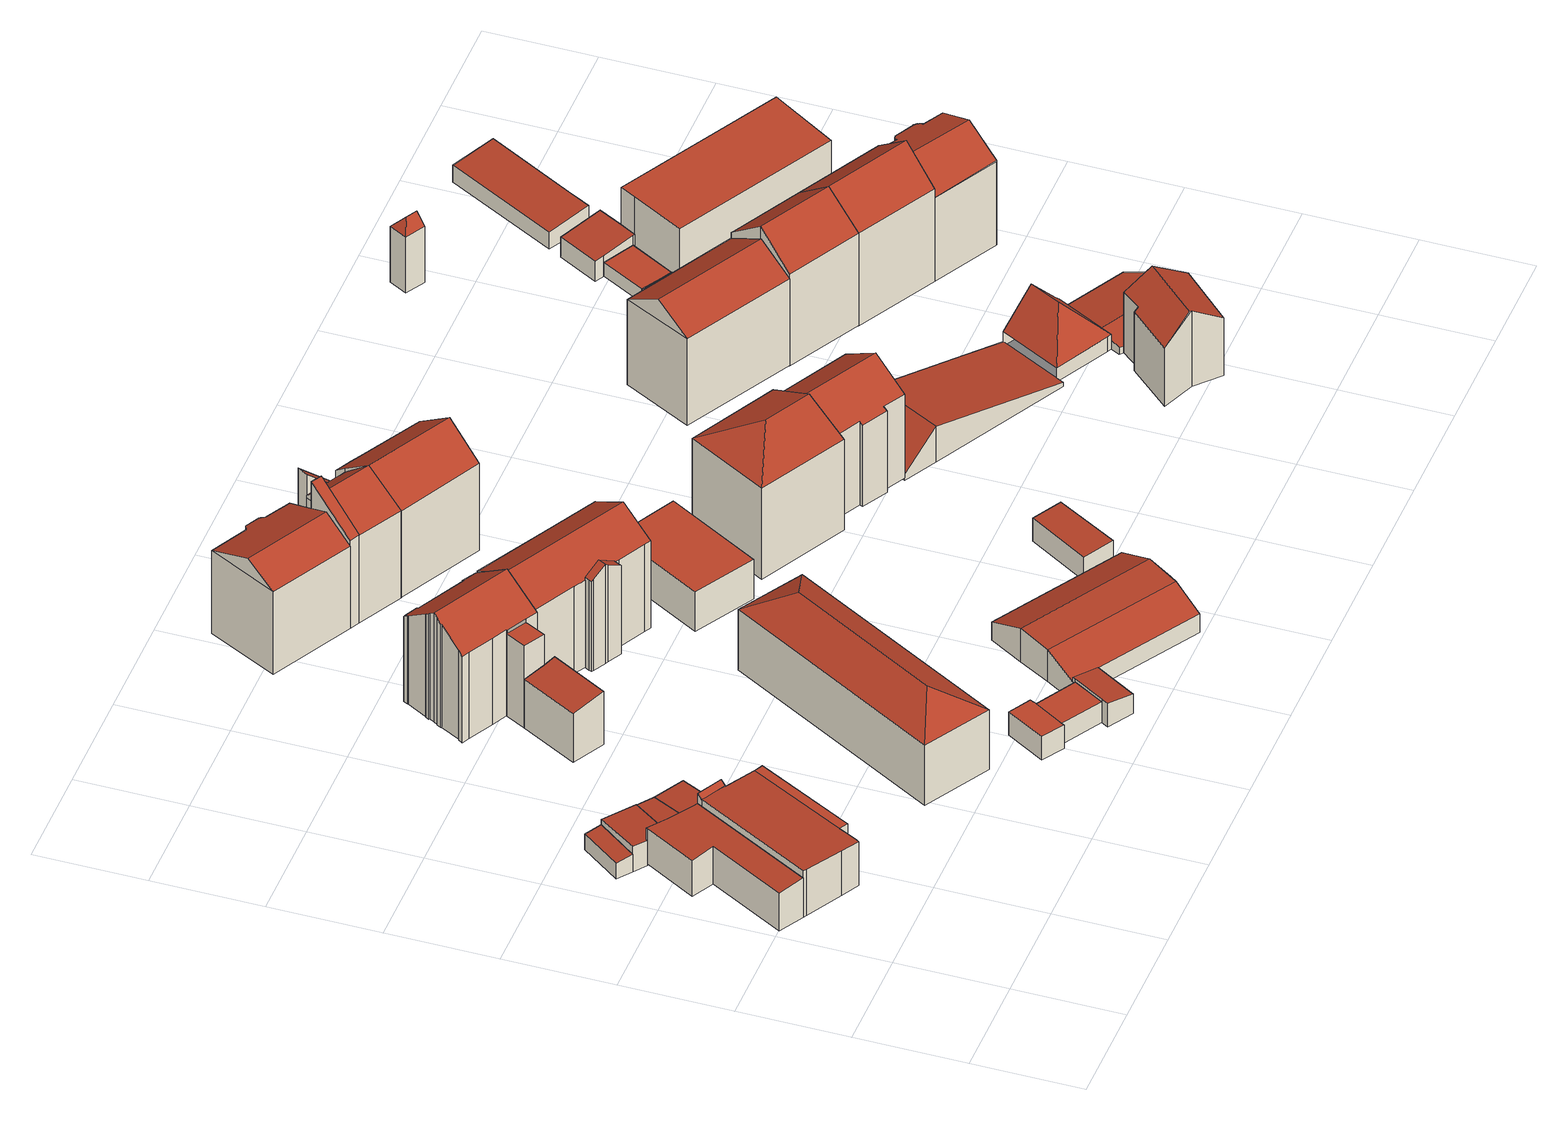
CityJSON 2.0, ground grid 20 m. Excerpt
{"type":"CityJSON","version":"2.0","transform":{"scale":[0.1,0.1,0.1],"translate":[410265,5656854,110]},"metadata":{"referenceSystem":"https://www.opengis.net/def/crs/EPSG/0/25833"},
"CityObjects":{
"building1":{"type":"Building","attributes":{"Dachtyp_tdc":"tdcPolyFlatRoof","Gemeindeschluessel":14612000,"Dachneigung":4.5,"QualitaetDacherkennung":84,"Geometrietyp2DReferenz":"3000","measuredHeight":8.2,"function":"31001_9998","roofType":"2100"},"geometry":[{"type":"Solid","lod":"2","boundaries":[[[[0,1,2,3]],[[1,4,5,2]],[[4,6,7,5]],[[6,8,9,7]],[[8,10,11,9]],[[10,12,13,11]],[[14,15,12,10,8,6,4,1,0]],[[3,2,5,7,9,11,13,16,17]],[[12,15,16,13]],[[15,14,17,16]],[[14,0,3,17]]]],"semantics":{"surfaces":[{"type":"WallSurface"},{"type":"RoofSurface"},{"type":"GroundSurface"}],"values":[[0,0,0,0,0,0,1,2,0,0,0]]}}]},
"building2":{"type":"Building","attributes":{"Dachtyp_tdc":"tdcPolyFlatRoof","Gemeindeschluessel":14612000,"Dachneigung":8.43,"QualitaetDacherkennung":80,"Geometrietyp2DReferenz":"3000","measuredHeight":3.69,"function":"31001_9998","roofType":"2100"},"geometry":[{"type":"Solid","lod":"2","boundaries":[[[[18,19,20,21]],[[19,22,23,20]],[[22,24,25,23]],[[24,18,21,25]],[[24,22,19,18]],[[21,20,23,25]]]],"semantics":{"surfaces":[{"type":"WallSurface"},{"type":"RoofSurface"},{"type":"GroundSurface"}],"values":[[0,0,0,0,1,2]]}}]},
"building3":{"type":"Building","attributes":{"Gemeindeschluessel":14612000,"Geometrietyp2DReferenz":"3000","function":"31001_3211","roofType":"9999"},"children":["building3-1","building3-2","building3-3"]},
"building3-1":{"type":"BuildingPart","attributes":{"Dachtyp_tdc":"tdcPolyFlatRoof","Dachneigung":0,"QualitaetDacherkennung":75,"Geometrietyp2DReferenz":"3000","measuredHeight":9.12,"roofType":"1000"},"parents":["building3"],"geometry":[{"type":"MultiSurface","lod":"2","boundaries":[[[26,27,28,29]],[[27,30,31,28]],[[26,29,32,33]],[[33,30,27,26]],[[29,28,31,32]]],"semantics":{"surfaces":[{"type":"WallSurface"},{"type":"RoofSurface"},{"type":"GroundSurface"}],"values":[0,0,0,1,2]}}]},
"building3-2":{"type":"BuildingPart","attributes":{"Dachtyp_tdc":"tdcPolyFlatRoof","Dachneigung":37.56,"QualitaetDacherkennung":38,"Geometrietyp2DReferenz":"3000","measuredHeight":10.34,"roofType":"2100"},"parents":["building3"],"geometry":[{"type":"MultiSurface","lod":"2","boundaries":[[[34,35,3,36]],[[35,37,38,3]],[[37,39,40,41,38]],[[39,37,35,34,42]],[[36,3,38,41]]],"semantics":{"surfaces":[{"type":"WallSurface"},{"type":"RoofSurface"},{"type":"GroundSurface"}],"values":[0,0,0,1,2]}}]},
"building3-3":{"type":"BuildingPart","attributes":{"Dachtyp_tdc":"tdcPolyFlatRoof","Dachneigung":3.19,"QualitaetDacherkennung":72,"Geometrietyp2DReferenz":"3000","measuredHeight":9.72,"roofType":"2100"},"parents":["building3"],"geometry":[{"type":"MultiSurface","lod":"2","boundaries":[[[40,33,32,41]],[[30,43,44,31]],[[43,45,46,44]],[[45,47,48,46]],[[47,49,50,48]],[[49,51,2,50]],[[51,52,34,36,2]],[[51,49,47,45,43,30,33,40,42,52]],[[36,41,32,31,44,46,48,50,2]]],"semantics":{"surfaces":[{"type":"WallSurface"},{"type":"RoofSurface"},{"type":"GroundSurface"}],"values":[0,0,0,0,0,0,0,1,2]}}]},
"building4":{"type":"Building","attributes":{"Dachtyp_tdc":"tdcPolyFlatRoof","Gemeindeschluessel":14612000,"Dachneigung":3.46,"QualitaetDacherkennung":80,"Geometrietyp2DReferenz":"3000","measuredHeight":5.28,"function":"31001_9998","roofType":"2100"},"geometry":[{"type":"Solid","lod":"2","boundaries":[[[[53,54,55,56]],[[54,57,58,55]],[[57,59,60,58]],[[59,61,23,60]],[[61,62,20,23]],[[62,53,56,20]],[[62,61,59,57,54,53]],[[56,55,58,60,23,20]]]],"semantics":{"surfaces":[{"type":"WallSurface"},{"type":"RoofSurface"},{"type":"GroundSurface"}],"values":[[0,0,0,0,0,0,1,2]]}}]},
"building5":{"type":"Building","attributes":{"Dachtyp_tdc":"tdcPolyFlatRoof","Gemeindeschluessel":14612000,"Dachneigung":3.43,"QualitaetDacherkennung":74,"Geometrietyp2DReferenz":"3000","measuredHeight":5.12,"function":"31001_9998","roofType":"2100"},"geometry":[{"type":"Solid","lod":"2","boundaries":[[[[63,64,65,66]],[[64,54,67,65]],[[54,68,69,67]],[[68,63,66,69]],[[68,54,64,63]],[[66,65,67,69]]]],"semantics":{"surfaces":[{"type":"WallSurface"},{"type":"RoofSurface"},{"type":"GroundSurface"}],"values":[[0,0,0,0,1,2]]}}]},
"building6":{"type":"Building","attributes":{"Dachtyp_tdc":"tdcPolyFlatRoof","Gemeindeschluessel":14612000,"Dachneigung":3.36,"QualitaetDacherkennung":80,"Geometrietyp2DReferenz":"3000","measuredHeight":4.96,"function":"31001_9998","roofType":"2100"},"geometry":[{"type":"Solid","lod":"2","boundaries":[[[[70,64,17,3]],[[64,63,71,17]],[[63,72,73,71]],[[72,74,38,73]],[[74,70,3,38]],[[74,72,63,64,70]],[[3,17,71,73,38]]]],"semantics":{"surfaces":[{"type":"WallSurface"},{"type":"RoofSurface"},{"type":"GroundSurface"}],"values":[[0,0,0,0,0,1,2]]}}]},
"building7":{"type":"Building","attributes":{"Dachtyp_tdc":"tdcPolyFlatRoof","Gemeindeschluessel":14612000,"Dachneigung":7.14,"QualitaetDacherkennung":91,"Geometrietyp2DReferenz":"3000","measuredHeight":11.1,"function":"31001_9998","roofType":"2100"},"geometry":[{"type":"Solid","lod":"2","boundaries":[[[[75,76,77,78]],[[76,79,80,77]],[[79,81,82,80]],[[81,83,84,82]],[[83,75,78,84]],[[83,81,79,76,75]],[[78,77,80,82,84]]]],"semantics":{"surfaces":[{"type":"WallSurface"},{"type":"RoofSurface"},{"type":"GroundSurface"}],"values":[[0,0,0,0,0,1,2]]}}]},
"building8":{"type":"Building","attributes":{"Gemeindeschluessel":14612000,"Geometrietyp2DReferenz":"3000","function":"31001_9998","roofType":"9999"},"children":["building8-1","building8-2"]},
"building8-1":{"type":"BuildingPart","attributes":{"Dachtyp_tdc":"tdcPolyFlatRoof","Dachneigung":0,"QualitaetDacherkennung":77,"Geometrietyp2DReferenz":"3000","measuredHeight":4.88,"roofType":"1000"},"parents":["building8"],"geometry":[{"type":"MultiSurface","lod":"2","boundaries":[[[85,86,87,88]],[[86,89,90,87]],[[89,91,92,90]],[[91,93,94,95,92]],[[96,85,88,97,98]],[[96,93,91,89,86,85]],[[88,87,90,92,95,97]]],"semantics":{"surfaces":[{"type":"WallSurface"},{"type":"RoofSurface"},{"type":"GroundSurface"}],"values":[0,0,0,0,0,1,2]}}]},
"building8-2":{"type":"BuildingPart","attributes":{"Dachtyp_tdc":"tdcPolyFlatRoof","Dachneigung":0,"QualitaetDacherkennung":77,"Geometrietyp2DReferenz":"3000","measuredHeight":4.36,"roofType":"1000"},"parents":["building8"],"geometry":[{"type":"MultiSurface","lod":"2","boundaries":[[[99,100,101,102]],[[100,98,97,101]],[[94,99,102,95]],[[94,98,100,99]],[[102,101,97,95]]],"semantics":{"surfaces":[{"type":"WallSurface"},{"type":"RoofSurface"},{"type":"GroundSurface"}],"values":[0,0,0,1,2]}}]},
"building9":{"type":"Building","attributes":{"name":"48. Grundschule Dresden","Dachtyp_tdc":"tdcHipRoof","Gemeindeschluessel":14612000,"Dachneigung":32.06,"QualitaetDacherkennung":86,"Geometrietyp2DReferenz":"3000","measuredHeight":16.88,"function":"31001_3021","roofType":"3200"},"geometry":[{"type":"Solid","lod":"2","boundaries":[[[[103,104,105,106]],[[104,107,108,105]],[[107,109,110,108]],[[109,103,106,110]],[[107,104,111]],[[103,109,112]],[[104,103,112,111]],[[109,107,111,112]],[[106,105,108,110]]]],"semantics":{"surfaces":[{"type":"WallSurface"},{"type":"RoofSurface"},{"type":"GroundSurface"}],"values":[[0,0,0,0,1,1,1,1,2]]}}]},
"building10":{"type":"Building","attributes":{"Gemeindeschluessel":14612000,"Geometrietyp2DReferenz":"3000","function":"31001_9998","roofType":"9999"},"children":["building10-1","building10-2"]},
"building10-1":{"type":"BuildingPart","attributes":{"Dachtyp_tdc":"tdcGableRoof","Dachneigung":35.44,"QualitaetDacherkennung":79,"Geometrietyp2DReferenz":"3000","measuredHeight":22.84,"roofType":"3100"},"parents":["building10"],"geometry":[{"type":"MultiSurface","lod":"2","boundaries":[[[113,114,115,116]],[[117,118,119,120,121]],[[118,122,123,119]],[[122,124,125,123]],[[124,126,127,125]],[[126,128,129,127]],[[128,130,131,129]],[[130,132,133,131]],[[132,134,135,133]],[[134,136,137,135]],[[136,138,139,137]],[[138,140,141,139]],[[140,142,143,141]],[[142,144,145,143]],[[144,146,147,145]],[[146,148,149,147]],[[148,150,151,149]],[[150,152,153,151]],[[152,154,155,153]],[[154,156,157,155]],[[156,158,159,157]],[[158,160,161,159]],[[160,162,163,161]],[[162,164,165,163]],[[164,166,167,165]],[[166,168,169,167]],[[168,170,171,169]],[[170,172,173,171]],[[172,174,175,173]],[[174,176,177,175]],[[176,178,179,177]],[[178,113,116,179]],[[174,172,170,168,166,164,162,160,158,156,154,152,150,148,146,144,142,140]],[[140,138,136,134,132,130,128,126,124,122,118,117,114,113,178,176,174]],[[116,120,119,123,125,127,129,131,133,135,137,139,141,143,145,147,149,151,153,155,157,159,161,163,165,167,169,171,173,175,177,179]]],"semantics":{"surfaces":[{"type":"WallSurface"},{"type":"RoofSurface"},{"type":"GroundSurface"}],"values":[0,0,0,0,0,0,0,0,0,0,0,0,0,0,0,0,0,0,0,0,0,0,0,0,0,0,0,0,0,0,0,0,1,1,2]}}]},
"building10-2":{"type":"BuildingPart","attributes":{"Dachtyp_tdc":"tdcPolyFlatRoof","Dachneigung":0,"QualitaetDacherkennung":55,"Geometrietyp2DReferenz":"3000","measuredHeight":17.24,"roofType":"1000"},"parents":["building10"],"geometry":[{"type":"MultiSurface","lod":"2","boundaries":[[[115,180,80,116]],[[180,181,77,80]],[[181,121,120,77]],[[181,180,115,121]],[[120,116,80,77]]],"semantics":{"surfaces":[{"type":"WallSurface"},{"type":"RoofSurface"},{"type":"GroundSurface"}],"values":[0,0,0,1,2]}}]},
"building11":{"type":"Building","attributes":{"Gemeindeschluessel":14612000,"Geometrietyp2DReferenz":"3000","function":"31001_9998","roofType":"9999"},"children":["building11-1","building11-2"]},
"building11-1":{"type":"BuildingPart","attributes":{"Dachtyp_tdc":"tdcGableRoof","Dachneigung":31.05,"QualitaetDacherkennung":78,"Geometrietyp2DReferenz":"3000","measuredHeight":22.22,"roofType":"3100"},"parents":["building11"],"geometry":[{"type":"MultiSurface","lod":"2","boundaries":[[[182,183,173,184]],[[183,185,186,173]],[[185,187,188,186]],[[187,189,190,188]],[[189,191,192,190]],[[191,193,194,192]],[[193,195,196,194]],[[195,197,198,196]],[[191,189,187,185,183,182]],[[182,199,200,201,202,203,197,195,193,191]],[[198,204,205,206,207,177,184,173,186,188,190,192,194,196]],[[197,203,204,198]],[[201,200,207,206]],[[200,199,177,207]],[[199,182,184,177]]],"semantics":{"surfaces":[{"type":"WallSurface"},{"type":"RoofSurface"},{"type":"GroundSurface"}],"values":[0,0,0,0,0,0,0,0,1,1,2,0,0,0,0]}}]},
"building11-2":{"type":"BuildingPart","attributes":{"Dachtyp_tdc":"tdcGableRoof","Dachneigung":31.69,"QualitaetDacherkennung":56,"Geometrietyp2DReferenz":"3000","measuredHeight":20.73,"roofType":"3100"},"parents":["building11"],"geometry":[{"type":"MultiSurface","lod":"2","boundaries":[[[208,209,210,211]],[[209,212,213,210]],[[212,214,215,213]],[[214,216,217,215]],[[216,218,201,206,217]],[[219,220,221,204,203]],[[220,208,211,221]],[[222,218,216,214,212,209]],[[209,208,220,219,222]],[[211,210,213,215,217,206,205,204,221]]],"semantics":{"surfaces":[{"type":"WallSurface"},{"type":"RoofSurface"},{"type":"GroundSurface"}],"values":[0,0,0,0,0,0,0,1,1,2]}}]},
"building12":{"type":"Building","attributes":{"Dachtyp_tdc":"tdcFreeFormRoof","Gemeindeschluessel":14612000,"Dachneigung":22.59,"QualitaetDacherkennung":85,"Geometrietyp2DReferenz":"3000","measuredHeight":20.81,"function":"31001_9998","roofType":"5000"},"geometry":[{"type":"Solid","lod":"2","boundaries":[[[[223,224,225,226]],[[224,227,228,225]],[[227,229,230,228]],[[229,231,232,230]],[[231,233,234,232]],[[233,235,236,234]],[[235,237,238,236]],[[237,239,240,238]],[[239,241,242,240]],[[241,243,244,242]],[[243,245,246,244]],[[245,223,226,246]],[[245,247,248,223]],[[241,239,237,235,233,231,229,227,224,248,247,243]],[[245,243,247]],[[224,223,248]],[[226,225,228,230,232,234,236,238,240,242,244,246]]]],"semantics":{"surfaces":[{"type":"WallSurface"},{"type":"RoofSurface"},{"type":"GroundSurface"}],"values":[[0,0,0,0,0,0,0,0,0,0,0,0,1,1,0,0,2]]}}]},
"building13":{"type":"Building","attributes":{"Gemeindeschluessel":14612000,"Geometrietyp2DReferenz":"3000","function":"31001_9998","roofType":"9999"},"children":["building13-1","building13-2"]},
"building13-1":{"type":"BuildingPart","attributes":{"Dachtyp_tdc":"tdcCutGableRoof","Dachneigung":23.59,"QualitaetDacherkennung":46,"Geometrietyp2DReferenz":"3000","measuredHeight":6.93,"roofType":"9999"},"parents":["building13"],"geometry":[{"type":"MultiSurface","lod":"2","boundaries":[[[249,250,251,252]],[[250,253,254,251]],[[255,256,257,258]],[[256,259,260,257]],[[259,261,262,260]],[[261,263,264,262]],[[263,265,266,264]],[[265,267,268,266]],[[267,269,270,268]],[[269,271,272,270]],[[271,249,252,272]],[[256,255,253,250,249,271]],[[267,265,263,261,259]],[[271,269,267,259,256]],[[252,251,254,258,257,260,262,264,266,268,270,272]]],"semantics":{"surfaces":[{"type":"WallSurface"},{"type":"RoofSurface"},{"type":"GroundSurface"}],"values":[0,0,0,0,0,0,0,0,0,0,0,1,1,1,2]}}]},
"building13-2":{"type":"BuildingPart","attributes":{"Dachtyp_tdc":"tdcPolyFlatRoof","Dachneigung":9.49,"QualitaetDacherkennung":76,"Geometrietyp2DReferenz":"3000","measuredHeight":4.91,"roofType":"2100"},"parents":["building13"],"geometry":[{"type":"MultiSurface","lod":"2","boundaries":[[[273,274,102,101]],[[274,275,255,258,102]],[[276,277,278,254,253]],[[277,279,280,278]],[[277,276,275,274,273,279]],[[280,101,102,258,254,278]],[[279,273,101,280]]],"semantics":{"surfaces":[{"type":"WallSurface"},{"type":"RoofSurface"},{"type":"GroundSurface"}],"values":[0,0,0,0,1,2,0]}}]},
"building14":{"type":"Building","attributes":{"Gemeindeschluessel":14612000,"Geometrietyp2DReferenz":"3000","function":"31001_9998","roofType":"9999"},"children":["building14-1","building14-2","building14-3"]},
"building14-1":{"type":"BuildingPart","attributes":{"Dachtyp_tdc":"tdcGableRoof","Dachneigung":35.78,"QualitaetDacherkennung":73,"Geometrietyp2DReferenz":"3000","measuredHeight":23.48,"roofType":"3100"},"parents":["building14"],"geometry":[{"type":"MultiSurface","lod":"2","boundaries":[[[281,282,283,284]],[[285,286,287,288,289]],[[286,290,291,287]],[[290,292,293,291]],[[290,294,295,292]],[[296,297,298,299,295,294,300]],[[285,296,300,286]],[[286,300,294,290]],[[281,299,298,282]],[[293,284,283,288,287,291]]],"semantics":{"surfaces":[{"type":"WallSurface"},{"type":"RoofSurface"},{"type":"GroundSurface"}],"values":[0,0,0,0,1,1,0,0,0,2]}}]},
"building14-2":{"type":"BuildingPart","attributes":{"Dachtyp_tdc":"tdcPolyFlatRoof","Dachneigung":35.49,"QualitaetDacherkennung":51,"Geometrietyp2DReferenz":"3000","measuredHeight":24.94,"roofType":"2100"},"parents":["building14"],"geometry":[{"type":"MultiSurface","lod":"2","boundaries":[[[301,302,246,293,292]],[[302,303,244,246]],[[303,304,299,281,284,244]],[[303,302,301,304]],[[284,293,246,244]]],"semantics":{"surfaces":[{"type":"WallSurface"},{"type":"RoofSurface"},{"type":"GroundSurface"}],"values":[0,0,0,1,2]}}]},
"building14-3":{"type":"BuildingPart","attributes":{"Dachtyp_tdc":"tdcPolyFlatRoof","Dachneigung":43.21,"QualitaetDacherkennung":54,"Geometrietyp2DReferenz":"3000","measuredHeight":23.31,"roofType":"2100"},"parents":["building14"],"geometry":[{"type":"MultiSurface","lod":"2","boundaries":[[[305,306,307,283,282,298]],[[306,308,309,307]],[[308,310,311,309]],[[310,289,288,311]],[[310,308,306,305,297,312,289]],[[288,283,307,309,311]]],"semantics":{"surfaces":[{"type":"WallSurface"},{"type":"RoofSurface"},{"type":"GroundSurface"}],"values":[0,0,0,0,1,2]}}]},
"building15":{"type":"Building","attributes":{"Dachtyp_tdc":"tdcPolyFlatRoof","Gemeindeschluessel":14612000,"Dachneigung":0,"QualitaetDacherkennung":91,"Geometrietyp2DReferenz":"3000","measuredHeight":8.33,"function":"31001_3211","roofType":"1000"},"geometry":[{"type":"Solid","lod":"2","boundaries":[[[[313,314,315,316]],[[314,317,318,315]],[[317,319,320,318]],[[319,313,316,320]],[[319,317,314,313]],[[316,315,318,320]]]],"semantics":{"surfaces":[{"type":"WallSurface"},{"type":"RoofSurface"},{"type":"GroundSurface"}],"values":[[0,0,0,0,1,2]]}}]},
"building16":{"type":"Building","attributes":{"Dachtyp_tdc":"tdcGableRoof","Gemeindeschluessel":14612000,"Dachneigung":36.02,"QualitaetDacherkennung":80,"Geometrietyp2DReferenz":"3000","measuredHeight":23.43,"function":"31001_9998","roofType":"3100"},"geometry":[{"type":"Solid","lod":"2","boundaries":[[[[294,321,322,323]],[[321,324,325,322]],[[324,326,327,325]],[[326,328,329,327]],[[328,330,331,329]],[[330,332,333,331]],[[332,334,335,333]],[[334,336,337,335]],[[336,338,339,337]],[[338,340,341,339]],[[340,294,323,341]],[[336,334,332,330,328,326,324,321,294]],[[294,340,338,336]],[[323,322,325,327,329,331,333,335,337,339,341]]]],"semantics":{"surfaces":[{"type":"WallSurface"},{"type":"RoofSurface"},{"type":"GroundSurface"}],"values":[[0,0,0,0,0,0,0,0,0,0,0,1,1,2]]}}]},
"building17":{"type":"Building","attributes":{"Dachtyp_tdc":"tdcPolyFlatRoof","Gemeindeschluessel":14612000,"Dachneigung":2.79,"QualitaetDacherkennung":73,"Geometrietyp2DReferenz":"3000","measuredHeight":5.11,"function":"31001_9998","roofType":"2100"},"geometry":[{"type":"Solid","lod":"2","boundaries":[[[[342,343,344,345]],[[343,346,347,344]],[[346,348,349,347]],[[348,342,345,349]],[[348,346,343,342]],[[345,344,347,349]]]],"semantics":{"surfaces":[{"type":"WallSurface"},{"type":"RoofSurface"},{"type":"GroundSurface"}],"values":[[0,0,0,0,1,2]]}}]},
"building18":{"type":"Building","attributes":{"name":"Schulmuseum Dresden","Dachtyp_tdc":"tdcHipAndGableRoof","Gemeindeschluessel":14612000,"Dachneigung":26.65,"QualitaetDacherkennung":91,"Geometrietyp2DReferenz":"3000","measuredHeight":23.29,"function":"31001_3034","roofType":"5000"},"geometry":[{"type":"Solid","lod":"2","boundaries":[[[[350,351,352,353]],[[351,354,355,352]],[[354,356,357,355]],[[356,358,359,357]],[[358,360,361,359]],[[360,350,353,361]],[[356,354,362]],[[354,351,350,360,362]],[[360,358,356,362]],[[353,352,355,357,359,361]]]],"semantics":{"surfaces":[{"type":"WallSurface"},{"type":"RoofSurface"},{"type":"GroundSurface"}],"values":[[0,0,0,0,0,0,1,1,1,2]]}}]},
"building19":{"type":"Building","attributes":{"Dachtyp_tdc":"tdcFreeFormRoof","Gemeindeschluessel":14612000,"Dachneigung":33.13,"QualitaetDacherkennung":79,"Geometrietyp2DReferenz":"3000","measuredHeight":22.01,"function":"31001_9998","roofType":"5000"},"geometry":[{"type":"Solid","lod":"2","boundaries":[[[[363,364,359,353]],[[364,365,366,359]],[[365,367,368,366]],[[367,369,370,368]],[[369,371,372,370]],[[371,373,374,372]],[[373,375,376,374]],[[375,363,353,376]],[[375,373,371,369,367,377,378,363]],[[377,365,364,378]],[[364,363,378]],[[367,365,377]],[[353,359,366,368,370,372,374,376]]]],"semantics":{"surfaces":[{"type":"WallSurface"},{"type":"RoofSurface"},{"type":"GroundSurface"}],"values":[[0,0,0,0,0,0,0,0,1,1,0,0,2]]}}]},
"building20":{"type":"Building","attributes":{"Dachtyp_tdc":"tdcGableRoof","Gemeindeschluessel":14612000,"Dachneigung":31.28,"QualitaetDacherkennung":83,"Geometrietyp2DReferenz":"3000","measuredHeight":22.26,"function":"31001_9998","roofType":"3100"},"geometry":[{"type":"Solid","lod":"2","boundaries":[[[[379,380,381,382]],[[380,383,384,381]],[[383,385,386,384]],[[385,379,382,386]],[[383,380,387]],[[379,385,388]],[[380,379,388,387]],[[385,383,387,388]],[[382,381,384,386]]]],"semantics":{"surfaces":[{"type":"WallSurface"},{"type":"RoofSurface"},{"type":"GroundSurface"}],"values":[[0,0,0,0,0,0,1,1,2]]}}]},
"building21":{"type":"Building","attributes":{"Gemeindeschluessel":14612000,"Geometrietyp2DReferenz":"3000","function":"31001_9998","roofType":"9999"},"children":["building21-1","building21-2","building21-3"]},
"building21-1":{"type":"BuildingPart","attributes":{"Dachtyp_tdc":"tdcFreeFormRoof","Dachneigung":10.44,"QualitaetDacherkennung":14,"Geometrietyp2DReferenz":"3000","measuredHeight":2.48,"roofType":"5000"},"parents":["building21"],"geometry":[{"type":"MultiSurface","lod":"2","boundaries":[[[389,390,391,392]],[[393,394,395,396]],[[394,397,398,395]],[[397,399,400,398]],[[399,401,402,400]],[[401,403,404,402]],[[403,389,392,404]],[[399,397,394,393,405,406]],[[406,390,389,403,401,399]],[[392,391,407,408,396,395,398,400,402,404]]],"semantics":{"surfaces":[{"type":"WallSurface"},{"type":"RoofSurface"},{"type":"GroundSurface"}],"values":[0,0,0,0,0,0,0,1,1,2]}}]},
"building21-2":{"type":"BuildingPart","attributes":{"Dachtyp_tdc":"tdcFreeFormRoof","Dachneigung":47.04,"QualitaetDacherkennung":4,"Geometrietyp2DReferenz":"3000","measuredHeight":9.53,"roofType":"5000"},"parents":["building21"],"geometry":[{"type":"MultiSurface","lod":"2","boundaries":[[[409,410,396,411]],[[410,393,396]],[[409,412,413,414]],[[413,415,416,414]],[[416,417,410,409,414]],[[408,407,391,418,419,420,411,396]],[[416,415,418,391,390]],[[415,413,421,419,418]],[[412,409,411,420,422]]],"semantics":{"surfaces":[{"type":"WallSurface"},{"type":"RoofSurface"},{"type":"GroundSurface"}],"values":[0,0,1,1,1,2,0,0,0]}}]},
"building21-3":{"type":"BuildingPart","attributes":{"Dachtyp_tdc":"tdcGableRoof","Dachneigung":13.02,"QualitaetDacherkennung":8,"Geometrietyp2DReferenz":"3000","measuredHeight":7.35,"roofType":"3100"},"parents":["building21"],"geometry":[{"type":"MultiSurface","lod":"2","boundaries":[[[421,423,424,419]],[[423,425,426,424]],[[425,427,428,426]],[[427,429,430,428]],[[429,431,432,430]],[[431,433,434,432]],[[433,435,436,434]],[[435,422,420,436]],[[431,429,427,425]],[[425,423,421,422,435,433,431]],[[420,419,424,426,428,430,432,434,436]]],"semantics":{"surfaces":[{"type":"WallSurface"},{"type":"RoofSurface"},{"type":"GroundSurface"}],"values":[0,0,0,0,0,0,0,0,1,1,2]}}]},
"building22":{"type":"Building","attributes":{"Dachtyp_tdc":"tdcFreeFormRoof","Gemeindeschluessel":14612000,"Dachneigung":32.01,"QualitaetDacherkennung":37,"Geometrietyp2DReferenz":"3000","measuredHeight":16.02,"function":"31001_9998","roofType":"5000"},"geometry":[{"type":"Solid","lod":"2","boundaries":[[[[437,438,439,440]],[[438,441,442,439]],[[441,443,444,442]],[[443,445,446,444]],[[445,447,448,446]],[[447,449,450,448]],[[449,437,440,450]],[[451,447,445,443,441,452]],[[437,449,451,452,438]],[[441,438,452]],[[449,447,451]],[[440,439,442,444,446,448,450]]]],"semantics":{"surfaces":[{"type":"WallSurface"},{"type":"RoofSurface"},{"type":"GroundSurface"}],"values":[[0,0,0,0,0,0,0,1,1,0,0,2]]}}]},
"building23":{"type":"Building","attributes":{"Dachtyp_tdc":"tdcGableRoof","Gemeindeschluessel":14612000,"Dachneigung":38.07,"QualitaetDacherkennung":82,"Geometrietyp2DReferenz":"3000","measuredHeight":24.75,"function":"31001_9998","roofType":"3100"},"geometry":[{"type":"Solid","lod":"2","boundaries":[[[[453,454,455,456]],[[454,457,458,455]],[[457,459,460,458]],[[459,461,462,460]],[[461,463,464,462]],[[463,465,466,464]],[[465,453,456,466]],[[461,459,457,454]],[[454,453,465,463,461]],[[456,455,458,460,462,464,466]]]],"semantics":{"surfaces":[{"type":"WallSurface"},{"type":"RoofSurface"},{"type":"GroundSurface"}],"values":[[0,0,0,0,0,0,0,1,1,2]]}}]},
"building24":{"type":"Building","attributes":{"Dachtyp_tdc":"tdcPolyFlatRoof","Gemeindeschluessel":14612000,"Dachneigung":2.65,"QualitaetDacherkennung":79,"Geometrietyp2DReferenz":"3000","measuredHeight":2.97,"function":"31001_9998","roofType":"2100"},"geometry":[{"type":"Solid","lod":"2","boundaries":[[[[467,468,469,470]],[[468,471,472,469]],[[471,473,474,472]],[[473,467,470,474]],[[473,471,468,467]],[[470,469,472,474]]]],"semantics":{"surfaces":[{"type":"WallSurface"},{"type":"RoofSurface"},{"type":"GroundSurface"}],"values":[[0,0,0,0,1,2]]}}]},
"building25":{"type":"Building","attributes":{"Dachtyp_tdc":"tdcFreeFormRoof","Gemeindeschluessel":14612000,"Dachneigung":48.77,"QualitaetDacherkennung":4,"Geometrietyp2DReferenz":"3000","measuredHeight":13.81,"function":"31001_9998","roofType":"5000"},"geometry":[{"type":"Solid","lod":"2","boundaries":[[[[475,476,477,478]],[[476,479,480,477]],[[479,481,482,480]],[[481,475,478,482]],[[483,481,479]],[[484,483,479,476]],[[484,476,475]],[[483,484,475,481]],[[478,477,480,482]]]],"semantics":{"surfaces":[{"type":"WallSurface"},{"type":"RoofSurface"},{"type":"GroundSurface"}],"values":[[0,0,0,0,0,1,1,1,2]]}}]},
"building26":{"type":"Building","attributes":{"Dachtyp_tdc":"tdcPolyFlatRoof","Gemeindeschluessel":14612000,"Dachneigung":0,"QualitaetDacherkennung":74,"Geometrietyp2DReferenz":"3000","measuredHeight":2.8,"function":"31001_9998","roofType":"1000"},"geometry":[{"type":"Solid","lod":"2","boundaries":[[[[485,486,469,487]],[[486,488,470,469]],[[488,489,490,470]],[[489,485,487,490]],[[489,488,486,485]],[[487,469,470,490]]]],"semantics":{"surfaces":[{"type":"WallSurface"},{"type":"RoofSurface"},{"type":"GroundSurface"}],"values":[[0,0,0,0,1,2]]}}]},
"building27":{"type":"Building","attributes":{"Dachtyp_tdc":"tdcFreeFormRoof","Gemeindeschluessel":14612000,"Dachneigung":38.46,"QualitaetDacherkennung":82,"Geometrietyp2DReferenz":"3000","measuredHeight":24.87,"function":"31001_9998","roofType":"5000"},"geometry":[{"type":"Solid","lod":"2","boundaries":[[[[491,457,492,493]],[[457,453,494,492]],[[453,495,496,494]],[[495,491,493,496]],[[497,495,453,454]],[[491,497,454,457]],[[491,495,497]],[[453,457,454]],[[493,492,494,496]]]],"semantics":{"surfaces":[{"type":"WallSurface"},{"type":"RoofSurface"},{"type":"GroundSurface"}],"values":[[0,0,0,0,1,1,0,0,2]]}}]},
"building28":{"type":"Building","attributes":{"Dachtyp_tdc":"tdcPolyFlatRoof","Gemeindeschluessel":14612000,"Dachneigung":5.81,"QualitaetDacherkennung":79,"Geometrietyp2DReferenz":"3000","measuredHeight":4.98,"function":"31001_9998","roofType":"2100"},"geometry":[{"type":"Solid","lod":"2","boundaries":[[[[498,499,500,501]],[[499,502,503,500]],[[502,504,505,503]],[[504,506,507,505]],[[506,508,509,507]],[[508,510,511,509]],[[510,498,501,511]],[[510,508,506,504,502,499,498]],[[501,500,503,505,507,509,511]]]],"semantics":{"surfaces":[{"type":"WallSurface"},{"type":"RoofSurface"},{"type":"GroundSurface"}],"values":[[0,0,0,0,0,0,0,1,2]]}}]},
"building29":{"type":"Building","attributes":{"Dachtyp_tdc":"tdcFreeFormRoof","Gemeindeschluessel":14612000,"Dachneigung":33.61,"QualitaetDacherkennung":65,"Geometrietyp2DReferenz":"3000","measuredHeight":22.05,"function":"31001_9998","roofType":"5000"},"geometry":[{"type":"Solid","lod":"2","boundaries":[[[[512,513,514,515]],[[513,516,517,514]],[[516,518,519,517]],[[518,520,521,519]],[[518,522,523,520]],[[524,525,526,527]],[[528,529,525,524]],[[527,526,530,531]],[[531,530,532,533]],[[533,532,534,535]],[[535,534,536,537]],[[537,536,538,539]],[[539,538,540,541]],[[541,540,542,543]],[[543,542,544,545]],[[545,544,546,547]],[[547,546,548,549]],[[549,548,550,551]],[[551,550,552,553]],[[553,552,554,555]],[[555,554,556,557]],[[557,556,558,559]],[[559,558,560,561]],[[561,560,562,563]],[[563,562,564,565]],[[565,564,566,567]],[[567,566,568,569]],[[569,568,570,571]],[[571,570,572,573]],[[573,572,574,512]],[[512,574,575,513]],[[513,575,576,516]],[[516,576,522,518]],[[577,578,528]],[[579,580,581,582,583,584,585,586,587,588,589,590,591,592,593,594,595,596,597,598,599,600,601,515,514,517,519,521,602,493,603]],[[557,559,594,593]],[[559,561,595,594]],[[561,563,596,595]],[[563,565,597,596]],[[565,567,598,597]],[[567,569,599,598]],[[569,571,600,599]],[[571,573,601,600]],[[573,512,515,601]],[[520,577,602,521]],[[577,528,493,602]],[[528,524,603,493]],[[524,527,579,603]],[[529,528,578,604]],[[522,576,575,574,572,570,568,566,564,562,560,558,556,554,552,550,548,546,544,542,540,538,536,534,532,530,526,525,529,604,523]],[[520,523,604,578,577]],[[533,535,582,581]],[[535,537,583,582]],[[537,539,584,583]],[[539,541,585,584]],[[541,543,586,585]],[[543,545,587,586]],[[545,547,588,587]],[[547,549,589,588]],[[549,551,590,589]],[[551,553,591,590]],[[553,555,592,591]],[[555,557,593,592]],[[527,531,580,579]],[[531,533,581,580]]]],"semantics":{"surfaces":[{"type":"WallSurface"},{"type":"GroundSurface"},{"type":"RoofSurface"}],"values":[[0,0,0,0,0,0,0,0,0,0,0,0,0,0,0,0,0,0,0,0,0,0,0,0,0,0,0,0,0,0,0,0,0,0,1,0,0,0,0,0,0,0,0,0,0,0,0,0,2,2,0,0,0,0,0,0,0,0,0,0,0,0,0,0,0]]}}]},
"building30":{"type":"Building","attributes":{"Dachtyp_tdc":"tdcPolyFlatRoof","Gemeindeschluessel":14612000,"Dachneigung":0,"QualitaetDacherkennung":90,"Geometrietyp2DReferenz":"3000","measuredHeight":12.3,"function":"31001_9998","roofType":"1000"},"geometry":[{"type":"Solid","lod":"2","boundaries":[[[[605,606,607,608]],[[606,609,610,607]],[[609,611,612,610]],[[611,613,614,612]],[[613,605,608,614]],[[613,611,609,606,605]],[[608,607,610,612,614]]]],"semantics":{"surfaces":[{"type":"WallSurface"},{"type":"RoofSurface"},{"type":"GroundSurface"}],"values":[[0,0,0,0,0,1,2]]}}]},
"building31":{"type":"Building","attributes":{"Dachtyp_tdc":"tdcPolyFlatRoof","Gemeindeschluessel":14612000,"Dachneigung":5.49,"QualitaetDacherkennung":84,"Geometrietyp2DReferenz":"3000","measuredHeight":4.34,"function":"31001_9998","roofType":"2100"},"geometry":[{"type":"Solid","lod":"2","boundaries":[[[[615,616,617,618]],[[616,619,620,617]],[[619,621,622,620]],[[621,623,624,622]],[[623,625,626,624]],[[625,615,618,626]],[[625,623,621,619,616,615]],[[618,617,620,622,624,626]]]],"semantics":{"surfaces":[{"type":"WallSurface"},{"type":"RoofSurface"},{"type":"GroundSurface"}],"values":[[0,0,0,0,0,0,1,2]]}}]}
},
"vertices":[
[174,594,93],[52,371,93],[52,371,11],[174,594,11],[7,396,89],[7,396,11],[84,536,89],[84,536,11],[43,557,85],[43,557,11],[96,652,85],[96,652,11],[97,655,85],[97,655,11],[165,600,92],[127,629,88],[127,629,11],[165,600,11],
[101,761,40],[127,742,45],[127,742,8],[101,761,8],[73,669,45],[73,669,8],[48,689,40],[48,689,8],
[288,523,102],[195,345,102],[195,345,11],[288,523,11],[179,353,102],[179,353,11],[273,531,11],[273,531,102],
[169,585,107],[174,594,114],[169,585,11],[220,570,114],[220,570,11],[215,561,107],[215,561,105],[215,561,11],[192,573,107],
[162,319,102],[162,319,11],[158,313,102],[158,313,11],[125,331,104],[125,331,11],[58,367,108],[58,367,11],[52,371,108],[169,585,108],
[181,701,56],[127,629,61],[127,629,8],[181,701,8],[97,655,61],[97,655,8],[96,652,61],[96,652,8],[73,669,61],[127,742,56],
[209,680,55],[165,600,61],[165,600,10],[209,680,10],[127,629,10],[181,701,55],[181,701,10],
[174,594,61],[209,680,11],[264,650,55],[264,650,11],[220,570,61],
[302,851,110],[358,954,110],[358,954,8],[302,851,8],[396,933,116],[396,933,8],[418,923,119],[418,923,8],[361,819,119],[361,819,8],
[593,115,60],[554,139,60],[554,139,11],[593,115,11],[595,210,60],[595,210,11],[635,187,60],[635,187,11],[631,180,60],[631,180,54],[631,180,11],[598,124,60],[598,124,11],[598,124,54],
[708,136,54],[675,79,54],[675,79,11],[708,136,11],
[729,609,133],[506,212,133],[506,212,8],[729,609,8],[386,280,134],[386,280,8],[610,677,135],[610,677,8],[480,309,177],[634,582,177],
[415,970,187],[415,970,188],[415,970,180],[415,970,8],[377,990,188],[377,991,188],[377,991,8],[377,990,8],[377,990,180],[350,1005,188],[350,1005,8],[304,1029,188],[304,1029,8],[290,1036,188],[290,1036,8],[295,1044,195],[295,1044,8],[296,1043,194],[296,1043,8],[316,1080,223],[316,1080,8],[315,1081,224],[315,1081,8],[319,1089,230],[319,1089,8],[320,1088,230],[320,1088,8],[325,1096,236],[325,1096,8],[329,1105,229],[329,1105,8],[328,1106,229],[328,1106,8],[332,1113,223],[332,1113,8],[333,1112,223],[333,1112,8],[354,1150,192],[354,1150,8],[353,1151,192],[353,1151,8],[357,1159,186],[357,1159,8],[360,1157,186],[360,1157,8],[362,1156,186],[362,1156,8],[364,1160,183],[364,1160,8],[389,1148,182],[389,1148,8],[387,1144,185],[387,1144,8],[476,1098,185],[476,1098,8],[477,1101,183],[477,1101,8],[503,1087,183],[503,1087,8],[502,1084,185],[502,1084,8],[468,1021,236],[468,1021,8],[438,963,191],[438,963,8],[436,959,187],[436,959,8],
[396,933,180],[358,954,180],
[469,1023,230],[502,1084,188],[469,1023,8],[602,1031,188],[602,1031,8],[630,1016,188],[630,1016,8],[730,963,188],[730,963,8],[697,903,230],[697,903,8],[664,845,190],[664,845,8],[652,851,190],[652,851,8],[602,877,190],[602,877,8],[438,963,190],[515,923,190],[535,912,190],[562,898,190],[593,882,190],[593,882,8],[562,898,8],[535,912,8],[515,923,8],
[559,882,212],[555,884,215],[555,884,8],[559,882,8],[532,896,199],[532,896,8],[528,898,196],[528,898,8],[530,903,196],[530,903,8],[535,912,196],[593,882,193],[586,868,193],[586,868,8],[562,898,215],
[355,1381,178],[420,1509,179],[420,1509,6],[355,1381,6],[488,1474,179],[488,1474,6],[504,1480,173],[504,1480,6],[528,1466,174],[528,1466,6],[529,1463,175],[529,1463,6],[531,1455,177],[531,1455,6],[551,1444,178],[551,1444,6],[566,1435,178],[566,1435,6],[576,1430,178],[576,1430,6],[550,1384,200],[550,1384,6],[505,1302,178],[505,1302,6],[533,1353,214],[381,1433,214],
[964,40,68],[941,5,50],[941,5,11],[964,40,11],[758,114,50],[758,114,11],[711,141,50],[743,195,77],[743,195,11],[711,141,11],[776,253,81],[776,253,11],[812,315,49],[812,315,11],[1047,175,49],[1047,175,11],[1025,138,68],[1025,138,11],[1010,114,81],[1010,114,11],[982,69,78],[982,69,11],[975,57,77],[975,57,11],
[675,79,60],[708,136,60],[711,141,60],[758,114,51],[713,39,51],[713,39,11],[667,66,60],[667,66,11],
[568,1374,189],[584,1404,189],[584,1404,6],[568,1374,6],[647,1370,189],[659,1364,189],[659,1364,6],[647,1370,6],[647,1370,172],[604,1250,189],[604,1250,6],[523,1293,189],[523,1293,6],[636,1316,241],[558,1357,241],[647,1370,196],[625,1382,196],[584,1404,195],[568,1374,224],[659,1364,196],
[523,1293,190],[505,1302,189],[550,1384,256],[568,1374,256],
[584,1404,239],[594,1422,239],[594,1422,6],[653,1390,176],[653,1390,6],[656,1388,173],[656,1388,6],[632,1378,189],
[884,883,91],[787,712,91],[787,712,8],[884,883,8],[679,774,91],[679,774,8],[773,941,91],[773,941,8],
[659,1364,203],[659,1364,7],[636,1316,7],[668,1384,187],[668,1384,7],[690,1372,187],[690,1372,7],[698,1368,187],[698,1368,7],[715,1358,187],[715,1358,7],[828,1296,188],[828,1296,7],[824,1289,194],[824,1289,7],[793,1233,241],[793,1233,7],[758,1170,189],[758,1170,7],[604,1250,188],[604,1250,7],
[1072,336,57],[1122,305,60],[1122,305,9],[1072,336,9],[1058,193,60],[1058,193,9],[1005,225,57],[1005,225,9],
[1013,657,213],[999,632,198],[999,632,8],[1013,657,8],[838,716,198],[838,716,8],[921,864,198],[921,864,8],[1080,781,198],[1080,781,8],[1040,706,241],[1040,706,8],[955,750,241],
[1013,657,182],[1080,781,182],[1221,707,182],[1221,707,8],[1155,583,183],[1155,583,8],[1115,605,183],[1115,605,8],[1112,598,178],[1112,598,8],[1065,623,178],[1065,623,8],[1068,629,182],[1068,629,8],[1188,644,228],[1047,719,228],
[1364,852,188],[1166,958,188],[1166,958,7],[1364,852,7],[1232,1083,185],[1232,1083,7],[1433,976,185],[1433,976,7],[1198,1019,229],[1397,912,229],
[1569,362,18],[1578,378,22],[1578,378,3],[1569,362,3],[1627,491,11],[1758,421,11],[1758,421,3],[1627,491,3],[1765,379,17],[1765,379,3],[1720,334,28],[1720,334,3],[1664,277,11],[1664,277,3],[1575,356,17],[1575,356,3],[1635,487,11],[1591,403,28],[1591,403,3],[1635,487,3],
[1581,516,99],[1627,491,42],[1581,516,3],[1528,545,33],[1470,434,33],[1552,460,99],[1570,382,33],[1578,378,33],[1635,487,33],[1570,382,3],[1470,434,3],[1528,545,3],[1470,434,12],[1528,545,12],
[1463,420,12],[1463,420,3],[1216,551,77],[1216,551,3],[1155,583,15],[1155,583,3],[1221,707,15],[1221,707,3],[1282,676,77],[1282,676,3],[1333,649,63],[1333,649,3],[1456,584,31],[1456,584,3],
[1573,185,125],[1530,224,162],[1530,224,4],[1573,185,4],[1468,249,126],[1468,249,4],[1538,325,126],[1538,325,4],[1546,321,132],[1546,321,4],[1575,356,130],[1575,356,4],[1664,277,122],[1664,277,4],[1614,321,164],[1526,226,164],
[1564,906,197],[1531,844,253],[1531,844,5],[1564,906,5],[1498,781,197],[1498,781,5],[1364,852,197],[1364,852,5],[1399,914,253],[1399,914,5],[1433,976,197],[1433,976,5],[1438,973,197],[1438,973,5],
[1437,1130,31],[1493,1099,34],[1493,1099,5],[1437,1130,5],[1452,1023,34],[1452,1023,5],[1395,1053,31],[1395,1053,5],
[1335,1497,121],[1353,1530,121],[1353,1530,4],[1335,1497,4],[1389,1510,121],[1389,1510,4],[1371,1477,121],[1371,1477,4],[1380,1494,142],[1360,1505,142],
[1537,1180,33],[1493,1099,33],[1537,1180,5],[1437,1130,33],[1480,1210,33],[1480,1210,5],
[1644,703,197],[1498,781,4],[1644,703,4],[1564,906,4],[1718,824,197],[1718,824,4],[1681,764,253],
[1464,1219,45],[1504,1292,45],[1504,1292,4],[1464,1219,4],[1579,1251,54],[1579,1251,4],[1556,1207,54],[1556,1207,4],[1540,1178,54],[1540,1178,4],[1537,1180,53],[1537,1180,4],[1480,1210,47],[1480,1210,4],
[1792,775,178],[1791,775,178],[1791,775,4],[1792,775,4],[1791,774,178],[1791,774,4],[1790,773,178],[1790,773,4],[1828,753,178],[1828,753,4],[1790,773,200],[1828,753,199],[1712,815,178],[1712,815,200],[1739,800,200],[1739,800,178],[1644,703,178],[1680,762,224],[1742,805,198],[1742,805,178],[1752,808,195],[1752,808,178],[1784,791,195],[1784,791,178],[1785,791,195],[1785,791,178],[1786,790,195],[1786,790,178],[1787,790,195],[1787,790,178],[1788,789,195],[1788,789,178],[1789,789,195],[1789,789,178],[1789,788,195],[1789,788,178],[1790,787,195],[1790,787,178],[1791,786,195],[1791,786,178],[1791,785,195],[1791,785,178],[1792,785,195],[1792,785,178],[1792,784,196],[1792,784,178],[1792,783,196],[1792,783,178],[1792,782,196],[1792,782,178],[1793,781,196],[1793,781,178],[1793,780,197],[1793,780,178],[1793,779,197],[1793,779,178],[1792,778,198],[1792,778,178],[1792,777,198],[1792,777,178],[1792,776,198],[1792,776,178],[1792,775,199],[1791,775,199],[1791,774,199],[1764,639,178],[1764,639,180],[1739,800,4],[1742,805,4],[1752,808,4],[1784,791,4],[1785,791,4],[1786,790,4],[1787,790,4],[1788,789,4],[1789,789,4],[1789,788,4],[1790,787,4],[1791,786,4],[1791,785,4],[1792,785,4],[1792,784,4],[1792,783,4],[1792,782,4],[1793,781,4],[1793,780,4],[1793,779,4],[1792,778,4],[1792,777,4],[1792,776,4],[1764,639,4],[1712,815,4],[1796,697,224],
[1488,1083,132],[1540,1178,132],[1540,1178,9],[1488,1083,9],[1556,1207,132],[1556,1207,9],[1854,1046,132],[1854,1046,9],[1779,926,132],[1779,926,9],
[1599,1288,47],[1592,1275,47],[1592,1275,4],[1599,1288,4],[1516,1316,39],[1516,1316,4],[1625,1518,39],[1625,1518,4],[1701,1476,47],[1701,1476,4],[1615,1318,47],[1615,1318,4]
]}
